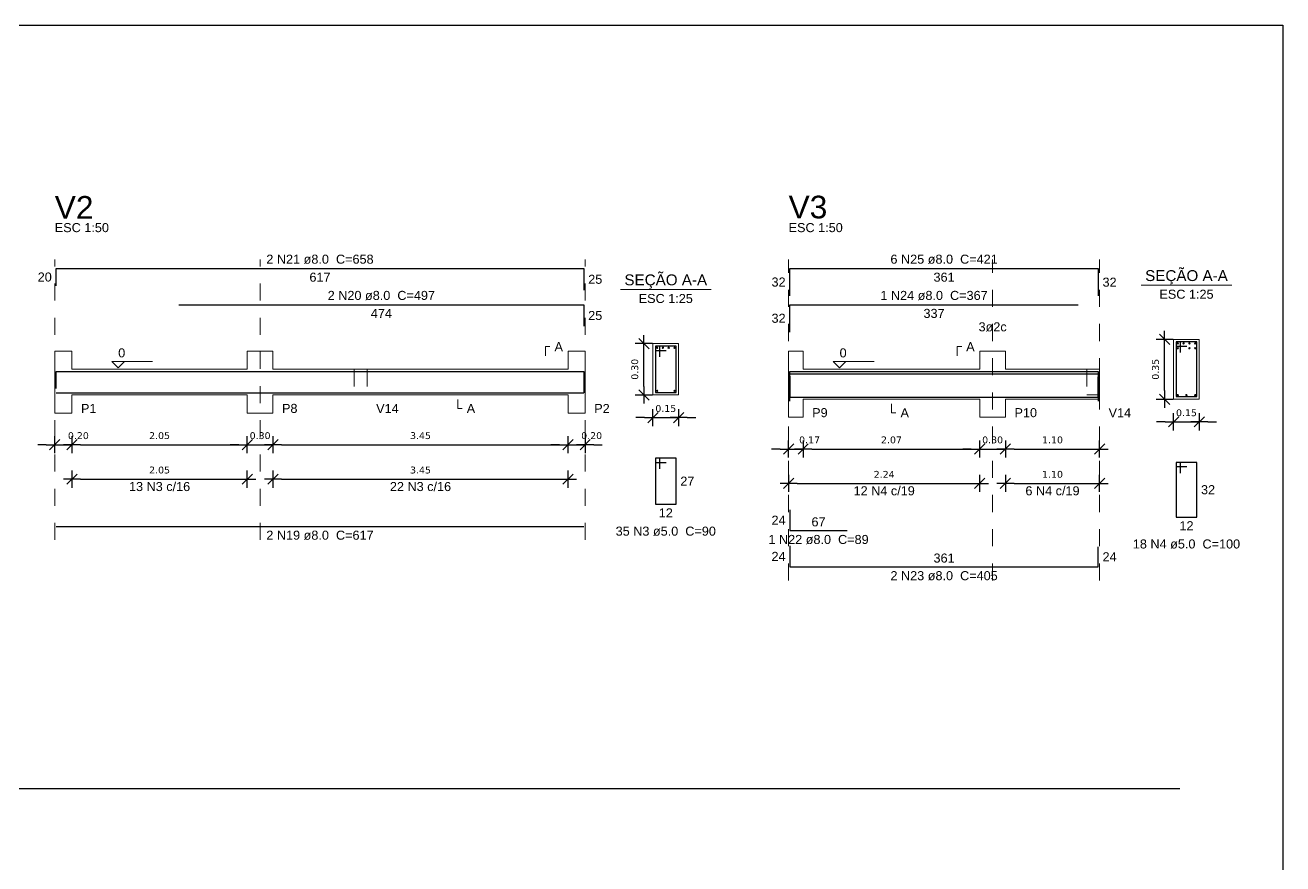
# Model space of a CAD drawing. Extents: x 25 to 1028, y -81 to 176.
# Drawn here: x 801.65 to 809, y 94.13 to 99.03 of the extents above; entities that cross this region are included whole.
import ezdxf

# ---------------------------------------------------------------- set-up
doc = ezdxf.new("R2010")
doc.units = 0
doc.header["$LTSCALE"] = 0.3
doc.header["$PDSIZE"] = 0.1
doc.linetypes.add('DOT2', pattern=[3.175, 0, -3.175])
doc.layers.get('0').update_dxf_attribs({"linetype": 'CONTINUOUS'})
doc.layers.get('Defpoints').update_dxf_attribs({"linetype": 'CONTINUOUS'})
doc.layers.add('ARQ-CTA-1_025', color=1, linetype='CONTINUOUS')
for name, color, linetype, lineweight in [('DT-Barras na forma', 2, 'CONTINUOUS', 30), ('DT-Barras no corte', 5, 'CONTINUOUS', 5), ('DT-Barras rebatidas', 2, 'CONTINUOUS', 30), ('DT-Forma', 5, 'CONTINUOUS', 5), ('DT-Pontilhado', 9, 'DOT2', 5), ('DT-Textos', 7, 'CONTINUOUS', 5), ('DT-Título', 3, 'CONTINUOUS', 20)]:
    doc.layers.add(name, color=color, linetype=linetype, lineweight=lineweight)
doc.layers.add('VPort', color=45, linetype='CONTINUOUS', plot=False)
doc.styles.add('Arial', font='arial.ttf')
doc.styles.add('FNDE Texto Cota 0025', font='verdana.ttf', dxfattribs={"height": 0.04})
doc.dimstyles.new('Copy of FNDE 1-0025', dxfattribs={"dimscale": 5, "dimtxt": 0.04, "dimasz": 0.01, "dimexe": 0.15, "dimexo": 0.15, "dimgap": 0.005, "dimtad": 1, "dimlfac": 2, "dimzin": 1, "dimdsep": 46, "dimtxsty": 'FNDE Texto Cota 0025', "dimblk": 'tic', "dimcen": 0.015, "dimdle": 0.15, "dimse1": 1, "dimse2": 1, "dimclrd": 251, "dimclre": 251, "dimclrt": 256, "dimaunit": 1, "dimadec": 3, "dimazin": 0, "dimtfac": 1, "dimtix": 1, "dimtmove": 2, "dimatfit": 3, "dimfxl": 0.15, "dimtvp": 1, "dimtolj": 1, "dimtzin": 0, "dimarcsym": 0})
doc.dimstyles.new('FNDE 1-0025', dxfattribs={"dimscale": 5, "dimtxt": 0.04, "dimasz": 0.01, "dimexe": 0.15, "dimexo": 0.15, "dimgap": 0.005, "dimtad": 1, "dimzin": 1, "dimdsep": 46, "dimtxsty": 'FNDE Texto Cota 0025', "dimblk": 'tic', "dimcen": 0.015, "dimdle": 0.15, "dimse1": 1, "dimse2": 1, "dimclrd": 251, "dimclre": 251, "dimclrt": 256, "dimaunit": 1, "dimadec": 3, "dimazin": 0, "dimtfac": 1, "dimtix": 1, "dimtmove": 2, "dimatfit": 3, "dimfxl": 0.15, "dimtvp": 1, "dimtolj": 1, "dimtzin": 0, "dimarcsym": 0})

# ---------------------------------------------------------------- blocks, each defined once
blk = doc.blocks.new('tic')
at = {"color": 251}
for p, q in [((-1, 0), (1, 0)), ((0, -1), (0, 1))]:
    blk.add_line(p, q, dxfattribs=at)
blk.add_line((-0.6, -0.6), (0.6, 0.6))
blk = doc.blocks.new('*D325')
at = {"layer": 'ARQ-CTA-1_025', "color": 251, "lineweight": -2}
for p, q in [((801.7691, 96.5782), (801.7191, 96.5782)), ((801.8191, 96.5782), (801.9191, 96.5782)), ((801.9691, 96.5782), (802.0191, 96.5782))]:
    blk.add_line(p, q, dxfattribs=at)
at = {"layer": 'Defpoints', "color": 0}
for p in [(801.8191, 96.7106), (801.9191, 96.7106), (801.9191, 96.5782)]:
    blk.add_point(p, dxfattribs=at)
at = {"layer": 'ARQ-CTA-1_025', "color": 251, "lineweight": -2, "xscale": 0.05, "yscale": 0.05, "zscale": 0.05}
blk.add_blockref('tic', (801.8191, 96.5782), dxfattribs=at)
at = {"layer": 'ARQ-CTA-1_025', "color": 251, "lineweight": -2, "xscale": 0.05, "yscale": 0.05, "zscale": 0.05, "rotation": 180}
blk.add_blockref('tic', (801.9191, 96.5782), dxfattribs=at)
at = {"layer": 'ARQ-CTA-1_025', "insert": (801.9569, 96.6312), "char_height": 0.04, "attachment_point": 5, "style": 'FNDE Texto Cota 0025'}
blk.add_mtext('\\A1;0.20', dxfattribs=at)
blk = doc.blocks.new('*D326')
at = {"layer": 'ARQ-CTA-1_025', "color": 251, "lineweight": -2}
blk.add_line((801.9691, 96.5782), (802.8941, 96.5782), dxfattribs=at)
at = {"layer": 'Defpoints', "color": 0}
for p in [(801.9191, 96.7106), (802.9441, 96.7106), (802.9441, 96.5782)]:
    blk.add_point(p, dxfattribs=at)
at = {"layer": 'ARQ-CTA-1_025', "color": 251, "lineweight": -2, "xscale": 0.05, "yscale": 0.05, "zscale": 0.05, "rotation": 180}
blk.add_blockref('tic', (801.9191, 96.5782), dxfattribs=at)
at = {"layer": 'ARQ-CTA-1_025', "color": 251, "lineweight": -2, "xscale": 0.05, "yscale": 0.05, "zscale": 0.05}
blk.add_blockref('tic', (802.9441, 96.5782), dxfattribs=at)
at = {"layer": 'ARQ-CTA-1_025', "insert": (802.4316, 96.6312), "char_height": 0.04, "attachment_point": 5, "style": 'FNDE Texto Cota 0025'}
blk.add_mtext('\\A1;2.05', dxfattribs=at)
blk = doc.blocks.new('*D327')
at = {"layer": 'ARQ-CTA-1_025', "color": 251, "lineweight": -2}
for p, q in [((802.8941, 96.5782), (802.8441, 96.5782)), ((802.9441, 96.5782), (803.0941, 96.5782)), ((803.1441, 96.5782), (803.1941, 96.5782))]:
    blk.add_line(p, q, dxfattribs=at)
at = {"layer": 'Defpoints', "color": 0}
for p in [(802.9441, 96.7106), (803.0941, 96.7106), (803.0941, 96.5782)]:
    blk.add_point(p, dxfattribs=at)
at = {"layer": 'ARQ-CTA-1_025', "color": 251, "lineweight": -2, "xscale": 0.05, "yscale": 0.05, "zscale": 0.05}
blk.add_blockref('tic', (802.9441, 96.5782), dxfattribs=at)
at = {"layer": 'ARQ-CTA-1_025', "color": 251, "lineweight": -2, "xscale": 0.05, "yscale": 0.05, "zscale": 0.05, "rotation": 180}
blk.add_blockref('tic', (803.0941, 96.5782), dxfattribs=at)
at = {"layer": 'ARQ-CTA-1_025', "insert": (803.0191, 96.6312), "char_height": 0.04, "attachment_point": 5, "style": 'FNDE Texto Cota 0025'}
blk.add_mtext('\\A1;0.30', dxfattribs=at)
blk = doc.blocks.new('*D328')
at = {"layer": 'ARQ-CTA-1_025', "color": 251, "lineweight": -2}
blk.add_line((803.1441, 96.5782), (804.7691, 96.5782), dxfattribs=at)
at = {"layer": 'Defpoints', "color": 0}
for p in [(803.0941, 96.7106), (804.8191, 96.7106), (804.8191, 96.5782)]:
    blk.add_point(p, dxfattribs=at)
at = {"layer": 'ARQ-CTA-1_025', "color": 251, "lineweight": -2, "xscale": 0.05, "yscale": 0.05, "zscale": 0.05, "rotation": 180}
blk.add_blockref('tic', (803.0941, 96.5782), dxfattribs=at)
at = {"layer": 'ARQ-CTA-1_025', "color": 251, "lineweight": -2, "xscale": 0.05, "yscale": 0.05, "zscale": 0.05}
blk.add_blockref('tic', (804.8191, 96.5782), dxfattribs=at)
at = {"layer": 'ARQ-CTA-1_025', "insert": (803.9566, 96.6312), "char_height": 0.04, "attachment_point": 5, "style": 'FNDE Texto Cota 0025'}
blk.add_mtext('\\A1;3.45', dxfattribs=at)
blk = doc.blocks.new('*D329')
at = {"layer": 'ARQ-CTA-1_025', "color": 251, "lineweight": -2}
for p, q in [((804.7691, 96.5782), (804.7191, 96.5782)), ((804.8191, 96.5782), (804.9191, 96.5782)), ((804.9691, 96.5782), (805.0191, 96.5782))]:
    blk.add_line(p, q, dxfattribs=at)
at = {"layer": 'Defpoints', "color": 0}
for p in [(804.8191, 96.7106), (804.9191, 96.7106), (804.9191, 96.5782)]:
    blk.add_point(p, dxfattribs=at)
at = {"layer": 'ARQ-CTA-1_025', "color": 251, "lineweight": -2, "xscale": 0.05, "yscale": 0.05, "zscale": 0.05}
blk.add_blockref('tic', (804.8191, 96.5782), dxfattribs=at)
at = {"layer": 'ARQ-CTA-1_025', "color": 251, "lineweight": -2, "xscale": 0.05, "yscale": 0.05, "zscale": 0.05, "rotation": 180}
blk.add_blockref('tic', (804.9191, 96.5782), dxfattribs=at)
at = {"layer": 'ARQ-CTA-1_025', "insert": (804.9569, 96.6312), "char_height": 0.04, "attachment_point": 5, "style": 'FNDE Texto Cota 0025'}
blk.add_mtext('\\A1;0.20', dxfattribs=at)
blk = doc.blocks.new('*D330')
at = {"layer": 'ARQ-CTA-1_025', "color": 251, "lineweight": -2}
blk.add_line((805.2621, 96.9195), (805.2621, 97.1195), dxfattribs=at)
at = {"layer": 'Defpoints', "color": 0}
for p in [(805.2621, 97.1695), (805.3151, 97.1695), (805.3151, 96.8695)]:
    blk.add_point(p, dxfattribs=at)
at = {"layer": 'ARQ-CTA-1_025', "color": 251, "lineweight": -2, "xscale": 0.05, "yscale": 0.05, "zscale": 0.05}
for p, rotation in [((805.2621, 97.1695), 90), ((805.2621, 96.8695), 270)]:
    blk.add_blockref('tic', p, dxfattribs=dict(at, rotation=rotation))
at = {"layer": 'ARQ-CTA-1_025', "insert": (805.2092, 97.0195), "char_height": 0.04, "attachment_point": 5, "rotation": 90, "style": 'FNDE Texto Cota 0025'}
blk.add_mtext('\\A1;0.30', dxfattribs=at)
blk = doc.blocks.new('*D331')
at = {"layer": 'ARQ-CTA-1_025', "color": 251, "lineweight": -2}
for p, q in [((805.2651, 96.7371), (805.2151, 96.7371)), ((805.3151, 96.7371), (805.4651, 96.7371)), ((805.5151, 96.7371), (805.5651, 96.7371))]:
    blk.add_line(p, q, dxfattribs=at)
at = {"layer": 'Defpoints', "color": 0}
for p in [(805.3151, 96.8695), (805.4651, 96.8695), (805.4651, 96.7371)]:
    blk.add_point(p, dxfattribs=at)
at = {"layer": 'ARQ-CTA-1_025', "color": 251, "lineweight": -2, "xscale": 0.05, "yscale": 0.05, "zscale": 0.05}
blk.add_blockref('tic', (805.3151, 96.7371), dxfattribs=at)
at = {"layer": 'ARQ-CTA-1_025', "color": 251, "lineweight": -2, "xscale": 0.05, "yscale": 0.05, "zscale": 0.05, "rotation": 180}
blk.add_blockref('tic', (805.4651, 96.7371), dxfattribs=at)
at = {"layer": 'ARQ-CTA-1_025', "insert": (805.3901, 96.79), "char_height": 0.04, "attachment_point": 5, "style": 'FNDE Texto Cota 0025'}
blk.add_mtext('\\A1;0.15', dxfattribs=at)
blk = doc.blocks.new('*D332')
at = {"layer": 'ARQ-CTA-1_025', "color": 251, "lineweight": -2}
blk.add_line((801.9691, 96.377), (802.8941, 96.377), dxfattribs=at)
at = {"layer": 'Defpoints', "color": 0}
for p in [(801.9191, 96.5094), (802.9441, 96.5094), (802.9441, 96.377)]:
    blk.add_point(p, dxfattribs=at)
at = {"layer": 'ARQ-CTA-1_025', "color": 251, "lineweight": -2, "xscale": 0.05, "yscale": 0.05, "zscale": 0.05, "rotation": 180}
blk.add_blockref('tic', (801.9191, 96.377), dxfattribs=at)
at = {"layer": 'ARQ-CTA-1_025', "color": 251, "lineweight": -2, "xscale": 0.05, "yscale": 0.05, "zscale": 0.05}
blk.add_blockref('tic', (802.9441, 96.377), dxfattribs=at)
at = {"layer": 'ARQ-CTA-1_025', "insert": (802.4316, 96.43), "char_height": 0.04, "attachment_point": 5, "style": 'FNDE Texto Cota 0025'}
blk.add_mtext('\\A1;2.05', dxfattribs=at)
blk = doc.blocks.new('*D333')
at = {"layer": 'ARQ-CTA-1_025', "color": 251, "lineweight": -2}
blk.add_line((803.1441, 96.377), (804.7691, 96.377), dxfattribs=at)
at = {"layer": 'Defpoints', "color": 0}
for p in [(803.0941, 96.5094), (804.8191, 96.5094), (804.8191, 96.377)]:
    blk.add_point(p, dxfattribs=at)
at = {"layer": 'ARQ-CTA-1_025', "color": 251, "lineweight": -2, "xscale": 0.05, "yscale": 0.05, "zscale": 0.05, "rotation": 180}
blk.add_blockref('tic', (803.0941, 96.377), dxfattribs=at)
at = {"layer": 'ARQ-CTA-1_025', "color": 251, "lineweight": -2, "xscale": 0.05, "yscale": 0.05, "zscale": 0.05}
blk.add_blockref('tic', (804.8191, 96.377), dxfattribs=at)
at = {"layer": 'ARQ-CTA-1_025', "insert": (803.9566, 96.43), "char_height": 0.04, "attachment_point": 5, "style": 'FNDE Texto Cota 0025'}
blk.add_mtext('\\A1;3.45', dxfattribs=at)
blk = doc.blocks.new('*D334')
at = {"layer": 'ARQ-CTA-1_025', "color": 251, "lineweight": -2}
for p, q in [((806.0579, 96.5532), (806.0079, 96.5532)), ((806.1079, 96.5532), (806.1929, 96.5532)), ((806.2429, 96.5532), (806.2929, 96.5532))]:
    blk.add_line(p, q, dxfattribs=at)
at = {"layer": 'Defpoints', "color": 0}
for p in [(806.1079, 96.6856), (806.1929, 96.6856), (806.1929, 96.5532)]:
    blk.add_point(p, dxfattribs=at)
at = {"layer": 'ARQ-CTA-1_025', "color": 251, "lineweight": -2, "xscale": 0.05, "yscale": 0.05, "zscale": 0.05}
blk.add_blockref('tic', (806.1079, 96.5532), dxfattribs=at)
at = {"layer": 'ARQ-CTA-1_025', "color": 251, "lineweight": -2, "xscale": 0.05, "yscale": 0.05, "zscale": 0.05, "rotation": 180}
blk.add_blockref('tic', (806.1929, 96.5532), dxfattribs=at)
at = {"layer": 'ARQ-CTA-1_025', "insert": (806.2306, 96.6062), "char_height": 0.04, "attachment_point": 5, "style": 'FNDE Texto Cota 0025'}
blk.add_mtext('\\A1;0.17', dxfattribs=at)
blk = doc.blocks.new('*D335')
at = {"layer": 'ARQ-CTA-1_025', "color": 251, "lineweight": -2}
blk.add_line((806.2429, 96.5532), (807.1754, 96.5532), dxfattribs=at)
at = {"layer": 'Defpoints', "color": 0}
for p in [(806.1929, 96.6856), (807.2254, 96.6856), (807.2254, 96.5532)]:
    blk.add_point(p, dxfattribs=at)
at = {"layer": 'ARQ-CTA-1_025', "color": 251, "lineweight": -2, "xscale": 0.05, "yscale": 0.05, "zscale": 0.05, "rotation": 180}
blk.add_blockref('tic', (806.1929, 96.5532), dxfattribs=at)
at = {"layer": 'ARQ-CTA-1_025', "color": 251, "lineweight": -2, "xscale": 0.05, "yscale": 0.05, "zscale": 0.05}
blk.add_blockref('tic', (807.2254, 96.5532), dxfattribs=at)
at = {"layer": 'ARQ-CTA-1_025', "insert": (806.7091, 96.6062), "char_height": 0.04, "attachment_point": 5, "style": 'FNDE Texto Cota 0025'}
blk.add_mtext('\\A1;2.07', dxfattribs=at)
blk = doc.blocks.new('*D336')
at = {"layer": 'ARQ-CTA-1_025', "color": 251, "lineweight": -2}
for p, q in [((807.1754, 96.5532), (807.1254, 96.5532)), ((807.2254, 96.5532), (807.3754, 96.5532)), ((807.4254, 96.5532), (807.4754, 96.5532))]:
    blk.add_line(p, q, dxfattribs=at)
at = {"layer": 'Defpoints', "color": 0}
for p in [(807.2254, 96.6856), (807.3754, 96.6856), (807.3754, 96.5532)]:
    blk.add_point(p, dxfattribs=at)
at = {"layer": 'ARQ-CTA-1_025', "color": 251, "lineweight": -2, "xscale": 0.05, "yscale": 0.05, "zscale": 0.05}
blk.add_blockref('tic', (807.2254, 96.5532), dxfattribs=at)
at = {"layer": 'ARQ-CTA-1_025', "color": 251, "lineweight": -2, "xscale": 0.05, "yscale": 0.05, "zscale": 0.05, "rotation": 180}
blk.add_blockref('tic', (807.3754, 96.5532), dxfattribs=at)
at = {"layer": 'ARQ-CTA-1_025', "insert": (807.3004, 96.6062), "char_height": 0.04, "attachment_point": 5, "style": 'FNDE Texto Cota 0025'}
blk.add_mtext('\\A1;0.30', dxfattribs=at)
blk = doc.blocks.new('*D337')
at = {"layer": 'ARQ-CTA-1_025', "color": 251, "lineweight": -2}
blk.add_line((807.4254, 96.5532), (807.8754, 96.5532), dxfattribs=at)
at = {"layer": 'Defpoints', "color": 0}
for p in [(807.3754, 96.6856), (807.9254, 96.6856), (807.9254, 96.5532)]:
    blk.add_point(p, dxfattribs=at)
at = {"layer": 'ARQ-CTA-1_025', "color": 251, "lineweight": -2, "xscale": 0.05, "yscale": 0.05, "zscale": 0.05, "rotation": 180}
blk.add_blockref('tic', (807.3754, 96.5532), dxfattribs=at)
at = {"layer": 'ARQ-CTA-1_025', "color": 251, "lineweight": -2, "xscale": 0.05, "yscale": 0.05, "zscale": 0.05}
blk.add_blockref('tic', (807.9254, 96.5532), dxfattribs=at)
at = {"layer": 'ARQ-CTA-1_025', "insert": (807.6504, 96.6062), "char_height": 0.04, "attachment_point": 5, "style": 'FNDE Texto Cota 0025'}
blk.add_mtext('\\A1;1.10', dxfattribs=at)
blk = doc.blocks.new('*D338')
at = {"layer": 'ARQ-CTA-1_025', "color": 251, "lineweight": -2}
blk.add_line((808.3054, 96.8945), (808.3054, 97.1445), dxfattribs=at)
at = {"layer": 'Defpoints', "color": 0}
for p in [(808.3054, 97.1945), (808.3584, 97.1945), (808.3584, 96.8445)]:
    blk.add_point(p, dxfattribs=at)
at = {"layer": 'ARQ-CTA-1_025', "color": 251, "lineweight": -2, "xscale": 0.05, "yscale": 0.05, "zscale": 0.05}
for p, rotation in [((808.3054, 97.1945), 90), ((808.3054, 96.8445), 270)]:
    blk.add_blockref('tic', p, dxfattribs=dict(at, rotation=rotation))
at = {"layer": 'ARQ-CTA-1_025', "insert": (808.2525, 97.0195), "char_height": 0.04, "attachment_point": 5, "rotation": 90, "style": 'FNDE Texto Cota 0025'}
blk.add_mtext('\\A1;0.35', dxfattribs=at)
blk = doc.blocks.new('*D339')
at = {"layer": 'ARQ-CTA-1_025', "color": 251, "lineweight": -2}
for p, q in [((808.3084, 96.7121), (808.2584, 96.7121)), ((808.3584, 96.7121), (808.5084, 96.7121)), ((808.5584, 96.7121), (808.6084, 96.7121))]:
    blk.add_line(p, q, dxfattribs=at)
at = {"layer": 'Defpoints', "color": 0}
for p in [(808.3584, 96.8445), (808.5084, 96.8445), (808.5084, 96.7121)]:
    blk.add_point(p, dxfattribs=at)
at = {"layer": 'ARQ-CTA-1_025', "color": 251, "lineweight": -2, "xscale": 0.05, "yscale": 0.05, "zscale": 0.05}
blk.add_blockref('tic', (808.3584, 96.7121), dxfattribs=at)
at = {"layer": 'ARQ-CTA-1_025', "color": 251, "lineweight": -2, "xscale": 0.05, "yscale": 0.05, "zscale": 0.05, "rotation": 180}
blk.add_blockref('tic', (808.5084, 96.7121), dxfattribs=at)
at = {"layer": 'ARQ-CTA-1_025', "insert": (808.4334, 96.765), "char_height": 0.04, "attachment_point": 5, "style": 'FNDE Texto Cota 0025'}
blk.add_mtext('\\A1;0.15', dxfattribs=at)
blk = doc.blocks.new('*D340')
at = {"layer": 'ARQ-CTA-1_025', "color": 251, "lineweight": -2}
blk.add_line((806.1579, 96.352), (807.1754, 96.352), dxfattribs=at)
at = {"layer": 'Defpoints', "color": 0}
for p in [(806.1079, 96.4844), (807.2254, 96.4844), (807.2254, 96.352)]:
    blk.add_point(p, dxfattribs=at)
at = {"layer": 'ARQ-CTA-1_025', "color": 251, "lineweight": -2, "xscale": 0.05, "yscale": 0.05, "zscale": 0.05, "rotation": 180}
blk.add_blockref('tic', (806.1079, 96.352), dxfattribs=at)
at = {"layer": 'ARQ-CTA-1_025', "color": 251, "lineweight": -2, "xscale": 0.05, "yscale": 0.05, "zscale": 0.05}
blk.add_blockref('tic', (807.2254, 96.352), dxfattribs=at)
at = {"layer": 'ARQ-CTA-1_025', "insert": (806.6666, 96.405), "char_height": 0.04, "attachment_point": 5, "style": 'FNDE Texto Cota 0025'}
blk.add_mtext('\\A1;2.24', dxfattribs=at)
blk = doc.blocks.new('*D341')
at = {"layer": 'ARQ-CTA-1_025', "color": 251, "lineweight": -2}
blk.add_line((807.4254, 96.352), (807.8754, 96.352), dxfattribs=at)
at = {"layer": 'Defpoints', "color": 0}
for p in [(807.3754, 96.4844), (807.9254, 96.4844), (807.9254, 96.352)]:
    blk.add_point(p, dxfattribs=at)
at = {"layer": 'ARQ-CTA-1_025', "color": 251, "lineweight": -2, "xscale": 0.05, "yscale": 0.05, "zscale": 0.05, "rotation": 180}
blk.add_blockref('tic', (807.3754, 96.352), dxfattribs=at)
at = {"layer": 'ARQ-CTA-1_025', "color": 251, "lineweight": -2, "xscale": 0.05, "yscale": 0.05, "zscale": 0.05}
blk.add_blockref('tic', (807.9254, 96.352), dxfattribs=at)
at = {"layer": 'ARQ-CTA-1_025', "insert": (807.6504, 96.405), "char_height": 0.04, "attachment_point": 5, "style": 'FNDE Texto Cota 0025'}
blk.add_mtext('\\A1;1.10', dxfattribs=at)

msp = doc.modelspace()

# ---------------------------------------------------------------- linework, layer by layer
at = {"layer": 'DT-Barras na forma'}
for p, q in [((808.39838451, 97.17945784), (808.37338451, 97.17945783)), ((808.37338451, 97.17945783), (808.37338452, 96.85945783)), ((808.49338462, 97.17945783), (808.37338462, 97.17945779)), ((808.37338462, 97.17945779), (808.37338462, 97.15445779)), ((808.39838449, 97.11695784), (808.39838451, 97.17945784)), ((808.49338452, 96.85945783), (808.49338462, 97.17945783)), ((805.35508451, 97.15445784), (805.33008451, 97.15445783)), ((805.33008451, 97.15445783), (805.33008452, 96.88445783)), ((805.4500846, 97.15445783), (805.3300846, 97.15445779)), ((805.3300846, 97.15445779), (805.33008461, 97.12945779)), ((805.33008461, 97.12945779), (805.39258461, 97.12945779)), ((805.35508449, 97.09195784), (805.35508451, 97.15445784)), ((805.45008452, 96.88445783), (805.4500846, 97.15445783)), ((808.37338462, 97.15445779), (808.43588462, 97.15445779)), ((805.33008452, 96.88445783), (805.45008452, 96.88445783)), ((808.37338452, 96.85945783), (808.49338452, 96.85945783))]:
    msp.add_line(p, q, dxfattribs=at)
for points in [[(801.82662449, 96.90629009), (801.82662449, 97.00745784), (804.91162449, 97.00745784), (804.91162449, 96.88130959)], [(802.54412449, 97.00745784), (804.91162449, 97.00745784), (804.91162449, 96.88130959)], [(806.11535949, 96.84745784), (806.11535949, 97.00745784), (807.91785949, 97.00745784), (807.91785949, 96.84745784)], [(806.11535949, 96.83345784), (806.11535949, 96.99345784), (807.80035949, 96.99345784)], [(806.11535949, 96.83345784), (806.11535949, 96.99345784), (807.91785949, 96.99345784), (807.91785949, 96.83345784)], [(806.11535949, 96.97892309), (806.11535949, 96.85645784), (806.45035949, 96.85645784)], [(806.11535949, 96.97892309), (806.11535949, 96.85645784), (807.91785949, 96.85645784), (807.91785949, 96.97448684)], [(801.82662449, 96.88145784), (804.91162449, 96.88145784)]]:
    msp.add_lwpolyline(points, dxfattribs=at)
at = {"layer": 'DT-Barras no corte'}
for centre in [(805.33908449, 97.14545784), (805.37308449, 97.14545784), (805.40708449, 97.14545784), (805.44108449, 97.14545784), (808.38238449, 97.17045784), (808.38238449, 97.14245784), (808.41638449, 97.17045784), (808.45038449, 97.17045784), (808.45038449, 97.14245784), (808.48438449, 97.17045784), (808.48438449, 97.14245784), (805.33908449, 96.89345784), (805.44108449, 96.89345784), (808.38238449, 96.86845784), (808.43338449, 96.86845784), (808.48438449, 96.86845784)]:
    msp.add_circle(centre, 0.004, dxfattribs=at)
at = {"layer": 'DT-Barras rebatidas'}
for p, q in [((801.82662449, 97.50784009), (801.82662452, 97.60900789)), ((801.82662452, 97.60900789), (804.91162452, 97.60900789)), ((804.91162452, 97.60900789), (804.91162453, 97.48285975)), ((806.11535949, 97.44900784), (806.11535954, 97.60900784)), ((806.11535954, 97.60900784), (807.91785954, 97.60900784)), ((807.91785954, 97.60900784), (807.91785955, 97.44900784)), ((802.54412449, 97.39720784), (804.91162449, 97.39720784)), ((804.91162449, 97.39720784), (804.91162449, 97.2710597)), ((806.11535949, 97.23720784), (806.11535954, 97.39720784)), ((806.11535954, 97.39720784), (807.80035954, 97.39720784)), ((805.35508451, 96.50028284), (805.33008451, 96.50028283)), ((805.33008451, 96.50028283), (805.33008452, 96.23028283)), ((805.4500846, 96.50028283), (805.3300846, 96.50028279)), ((805.3300846, 96.50028279), (805.33008461, 96.47528279)), ((805.33008461, 96.47528279), (805.39258461, 96.47528279)), ((805.35508449, 96.43778284), (805.35508451, 96.50028284)), ((805.45008452, 96.23028283), (805.4500846, 96.50028283)), ((808.39838451, 96.47528284), (808.37338451, 96.47528283)), ((808.37338451, 96.47528283), (808.37338452, 96.15528283)), ((808.49338462, 96.47528283), (808.37338462, 96.47528279)), ((808.37338462, 96.47528279), (808.37338462, 96.45028279)), ((808.37338462, 96.45028279), (808.43588462, 96.45028279)), ((808.39838449, 96.41278284), (808.39838451, 96.47528284)), ((808.49338452, 96.15528283), (808.49338462, 96.47528283)), ((805.33008452, 96.23028283), (805.45008452, 96.23028283)), ((806.11535949, 96.19821309), (806.11535949, 96.07574785)), ((808.37338452, 96.15528283), (808.49338452, 96.15528283)), ((801.82662449, 96.10074784), (804.91162449, 96.10074784)), ((806.11535949, 96.07574785), (806.45035949, 96.07574785)), ((806.11535949, 95.98641309), (806.11535949, 95.86394785)), ((807.91785949, 95.86394785), (807.91785953, 95.98197695)), ((806.11535949, 95.86394785), (807.91785949, 95.86394785))]:
    msp.add_line(p, q, dxfattribs=at)
at = {"layer": 'DT-Forma'}
for p, q in [((808.50838449, 97.19445784), (808.35838449, 97.19445784)), ((808.35838449, 97.19445784), (808.35838449, 96.84445784)), ((808.50838449, 96.84445784), (808.50838449, 97.19445784)), ((801.81912449, 97.01945784), (801.81912449, 97.12535784)), ((801.81912449, 97.12535784), (801.91912449, 97.12535784)), ((801.91912449, 97.12535784), (801.91912449, 97.01945784)), ((802.94412449, 97.01945784), (802.94412449, 97.12535784)), ((802.94412449, 97.12535784), (803.09412449, 97.12535784)), ((803.09412449, 97.12535784), (803.09412449, 97.01945784)), ((804.81912449, 97.01945784), (804.81912449, 97.12535784)), ((804.81912449, 97.12535784), (804.91912449, 97.12535784)), ((804.91912449, 97.12535784), (804.91912449, 97.01945784)), ((805.46508449, 97.16945784), (805.31508449, 97.16945784)), ((805.31508449, 97.16945784), (805.31508449, 96.86945784)), ((805.46508449, 96.86945784), (805.46508449, 97.16945784)), ((806.10785949, 97.01945784), (806.10785949, 97.12535784)), ((806.10785949, 97.12535784), (806.19285949, 97.12535784)), ((806.19285949, 97.12535784), (806.19285949, 97.01945784)), ((807.22535949, 97.01945784), (807.22535949, 97.12535784)), ((807.22535949, 97.12535784), (807.37535949, 97.12535784)), ((807.37535949, 97.12535784), (807.37535949, 97.01945784)), ((801.91912449, 97.01945784), (802.94412449, 97.01945784)), ((803.09412449, 97.01945784), (803.56937449, 97.01945784)), ((803.56937449, 97.01945784), (803.64437449, 97.01945784)), ((803.64437449, 97.01945784), (804.81912449, 97.01945784)), ((806.19285949, 97.01945784), (807.22535949, 97.01945784)), ((807.37535949, 97.01945784), (807.85035949, 97.01945784)), ((807.85035949, 97.01945784), (807.92535949, 97.01945784)), ((801.81912449, 96.86945784), (801.81912449, 96.76355784)), ((801.91912449, 96.76355784), (801.91912449, 96.86945784)), ((801.91912449, 96.86945784), (802.94412449, 96.86945784)), ((802.94412449, 96.86945784), (802.94412449, 96.76355784)), ((803.09412449, 96.76355784), (803.09412449, 96.86945784)), ((803.09412449, 96.86945784), (803.56937449, 96.86945784)), ((803.56937449, 96.86945784), (803.64437449, 96.86945784)), ((803.64437449, 96.86945784), (804.81912449, 96.86945784)), ((804.81912449, 96.86945784), (804.81912449, 96.76355784)), ((804.91912449, 96.76355784), (804.91912449, 96.86945784)), ((805.31508449, 96.86945784), (805.46508449, 96.86945784)), ((806.10785949, 96.84445784), (806.10785949, 96.73855784)), ((806.19285949, 96.73855784), (806.19285949, 96.84445784)), ((806.19285949, 96.84445784), (807.22535949, 96.84445784)), ((807.22535949, 96.84445784), (807.22535949, 96.73855784)), ((807.37535949, 96.73855784), (807.37535949, 96.84445784)), ((807.37535949, 96.84445784), (807.85035949, 96.84445784)), ((807.85035949, 96.84445784), (807.92535949, 96.84445784)), ((808.35838449, 96.84445784), (808.50838449, 96.84445784)), ((801.81912449, 96.76355784), (801.91912449, 96.76355784)), ((802.94412449, 96.76355784), (803.09412449, 96.76355784)), ((804.81912449, 96.76355784), (804.91912449, 96.76355784)), ((806.10785949, 96.73855784), (806.19285949, 96.73855784)), ((807.22535949, 96.73855784), (807.37535949, 96.73855784))]:
    msp.add_line(p, q, dxfattribs=at)
at = {"layer": 'DT-Forma', "linetype": 'Continuous'}
for p, q in [((801.81912449, 96.86945784), (801.81912449, 97.01945784)), ((804.91912449, 97.01945784), (804.91912449, 96.86945784)), ((806.10785949, 96.84445784), (806.10785949, 97.01945784)), ((807.92535949, 97.01945784), (807.92535949, 96.84445784))]:
    msp.add_line(p, q, dxfattribs=at)
at = {"layer": 'DT-Pontilhado', "ltscale": 0.05}
for p, q in [((801.81912449, 96.02132284), (801.81912449, 97.66195784)), ((803.01912449, 96.02132284), (803.01912449, 97.66195784)), ((804.91912449, 96.02132284), (804.91912449, 97.66195784)), ((806.10785949, 95.78452284), (806.10785949, 97.66195784)), ((807.30035949, 95.78452284), (807.30035949, 97.66195784)), ((807.92535949, 95.78452284), (807.92535949, 97.66195784)), ((803.56937449, 97.01945784), (803.56937449, 96.86945784)), ((803.64437449, 97.01945784), (803.64437449, 96.86945784)), ((807.85035949, 97.01945784), (807.85035949, 96.86945784)), ((807.85035949, 96.86945784), (807.92535949, 96.86945784))]:
    msp.add_line(p, q, dxfattribs=at)
at = {"layer": 'DT-Textos'}
for p, q in [((805.12533449, 97.48568284), (805.65483449, 97.48568284)), ((808.16863449, 97.51068284), (808.69813449, 97.51068284))]:
    msp.add_line(p, q, dxfattribs=at)
for points in [[(804.68674949, 97.09888284), (804.68674949, 97.15183284), (804.71322449, 97.15183284)], [(807.09298449, 97.09888284), (807.09298449, 97.15183284), (807.11945949, 97.15183284)], [(802.22662449, 97.06446534), (802.18955949, 97.02740034), (802.15249449, 97.06446534), (802.39076949, 97.06446534)], [(806.44310949, 97.06446534), (806.40604449, 97.02740034), (806.36897949, 97.06446534), (806.60725449, 97.06446534)], [(804.17387449, 96.84298284), (804.17387449, 96.79003284), (804.20034949, 96.79003284)], [(806.70910949, 96.81798284), (806.70910949, 96.76503284), (806.73558449, 96.76503284)]]:
    msp.add_lwpolyline(points, dxfattribs=at)
at = {"layer": 'VPort'}
msp.add_line((785.41814783, 94.56778561), (808.39403068, 94.56778561), dxfattribs=at)
msp.add_lwpolyline([(784.80967722, 99.0321916), (808.9966287, 99.0321916), (808.9966287, 78.8330864), (784.80967722, 78.8330864)], close=True, dxfattribs=at)

# ---------------------------------------------------------------- texts
at = {"layer": 'DT-Barras rebatidas', "color": 7, "char_height": 0.05295, "line_spacing_factor": 0.9, "style": 'Arial'}
for s, insert, width, attachment_point in [('2 N21 ø8.0  C=658', (803.36901949, 97.63558134), 1.08018, 8), ('6 N25 ø8.0  C=421', (807.01670949, 97.63558134), 1.08018, 8), ('20', (801.80163134, 97.53194899), 0.22708, 9), ('617', (803.36912452, 97.58468439), 0.29062, 2), ('25', (804.93662412, 97.57240882), 0.22708, 1), ('32', (806.09036634, 97.50253284), 0.22708, 9), ('361', (807.01660954, 97.58468434), 0.29062, 2), ('32', (807.94285914, 97.55548284), 0.22708, 1), ('2 N20 ø8.0  C=497', (803.72776949, 97.42358134), 1.08018, 8), ('1 N24 ø8.0  C=367', (806.95795949, 97.42358134), 1.08018, 8), ('474', (803.72787449, 97.37288434), 0.29062, 2), ('25', (804.93662409, 97.36060877), 0.22708, 1), ('32', (806.09036627, 97.29073284), 0.22708, 9), ('337', (806.95785954, 97.37288434), 0.29062, 2), ('27', (805.475091, 96.39175783), 0.22708, 1), ('13 N3 c/16', (802.43162449, 96.30659934), 0.6354, 8), ('22 N3 c/16', (803.95662449, 96.30659934), 0.6354, 8), ('12 N4 c/19', (806.66660949, 96.28159934), 0.6354, 8), ('6 N4 c/19', (807.65035949, 96.28159934), 0.57186, 8), ('32', (808.51839099, 96.34175783), 0.22708, 1), ('12', (805.39008452, 96.20595933), 0.22708, 2), ('24', (806.09035911, 96.11050547), 0.22708, 9), ('67', (806.28285949, 96.10007135), 0.22708, 8), ('2 N19 ø8.0  C=617', (803.36901949, 96.02133134), 1.08018, 8), ('35 N3 ø5.0  C=90', (805.39001949, 96.04508134), 1.01664, 8), ('12', (808.43338452, 96.13095933), 0.22708, 2), ('1 N22 ø8.0  C=89', (806.28295949, 95.99633134), 1.01664, 8), ('18 N4 ø5.0  C=100', (808.43345949, 95.97008134), 1.08018, 8), ('24', (806.09035911, 95.89870547), 0.22708, 9), ('361', (807.01660949, 95.88827135), 0.29062, 8), ('24', (807.94286581, 95.9494374), 0.22708, 1), ('2 N23 ø8.0  C=405', (807.01670949, 95.78458134), 1.08018, 8)]:
    msp.add_mtext(s, dxfattribs=dict(at, insert=insert, width=width, attachment_point=attachment_point))
at = {"layer": 'DT-Textos', "line_spacing_factor": 0.798, "style": 'Arial'}
for s, insert, char_height, width, attachment_point in [('ESC 1:50', (801.81901949, 97.82083134), 0.05295, 0.50832, 7), ('ESC 1:50', (806.10795949, 97.82083134), 0.05295, 0.50832, 7), ('SEÇÃO A-A', (805.39001949, 97.49110784), 0.06354, 0.686232, 8), ('SEÇÃO A-A', (808.43345949, 97.51610784), 0.06354, 0.686232, 8), ('ESC 1:25', (808.43345949, 97.43133134), 0.05295, 0.50832, 8), ('ESC 1:25', (805.39001949, 97.40633134), 0.05295, 0.50832, 8), ('3ø2c ', (807.30045949, 97.23983134), 0.05295, 0.3177, 8), ('A', (804.73976949, 97.12533134), 0.05295, 0.06354, 7), ('A', (807.14595949, 97.12533134), 0.05295, 0.06354, 7), ('0', (802.18951949, 97.08833134), 0.05295, 0.06354, 7), ('0', (806.40595949, 97.08833134), 0.05295, 0.06354, 7), ('P1', (801.97201949, 96.76358134), 0.05295, 0.12708, 7), ('P8', (803.14701949, 96.76358134), 0.05295, 0.12708, 7), ('V14', (803.69726949, 96.76358134), 0.05295, 0.19062, 7), ('A', (804.22676949, 96.76358134), 0.05295, 0.06354, 7), ('P2', (804.97201949, 96.76358134), 0.05295, 0.12708, 7), ('P9', (806.24570949, 96.73858134), 0.05295, 0.12708, 7), ('A', (806.76195949, 96.73858134), 0.05295, 0.06354, 7), ('P10', (807.42820949, 96.73858134), 0.05295, 0.19062, 7), ('V14', (807.97820949, 96.73858134), 0.05295, 0.19062, 7)]:
    msp.add_mtext(s, dxfattribs=dict(at, insert=insert, char_height=char_height, width=width, attachment_point=attachment_point))
at = {"layer": 'DT-Título', "char_height": 0.132375, "width": 0.3177, "attachment_point": 7, "line_spacing_factor": 0.798, "style": 'Arial'}
for s, insert in [('V2', (801.81901949, 97.90029159)), ('V3', (806.10795949, 97.90029159))]:
    msp.add_mtext(s, dxfattribs=dict(at, insert=insert))

# ---------------------------------------------------------------- dimensions: what is measured, and where the dimension line sits
at = {"layer": 'ARQ-CTA-1_025'}
for base, p1, p2, picture, middle in [((805.26213449, 97.16945784), (805.31508449, 96.86945784), (805.31508449, 97.16945784), '*D330', (805.20918449, 97.01945784)), ((808.30543449, 97.19445784), (808.35838449, 96.84445784), (808.35838449, 97.19445784), '*D338', (808.25248449, 97.01945784))]:
    dim = msp.add_linear_dim(base=base, p1=p1, p2=p2, angle=90, dimstyle='FNDE 1-0025', dxfattribs=at)
    dim.commit()
    dim.dimension.update_dxf_attribs({"geometry": picture, "text_midpoint": middle, "dimtype": 160})
for base, p1, p2, dimstyle, picture, middle in [((805.46508449, 96.73708284), (805.31508449, 96.86945784), (805.46508449, 96.86945784), 'FNDE 1-0025', '*D331', (805.39008449, 96.79003284)), ((808.50838449, 96.71208284), (808.35838449, 96.84445784), (808.50838449, 96.84445784), 'FNDE 1-0025', '*D339', (808.43338449, 96.76503284)), ((801.91912449, 96.57823284), (801.81912449, 96.71060784), (801.91912449, 96.71060784), 'Copy of FNDE 1-0025', '*D325', (801.95689299, 96.63118284)), ((802.94412449, 96.57823284), (801.91912449, 96.71060784), (802.94412449, 96.71060784), 'Copy of FNDE 1-0025', '*D326', (802.43162449, 96.63118284)), ((803.09412449, 96.57823284), (802.94412449, 96.71060784), (803.09412449, 96.71060784), 'Copy of FNDE 1-0025', '*D327', (803.01912449, 96.63118284)), ((804.81912449, 96.57823284), (803.09412449, 96.71060784), (804.81912449, 96.71060784), 'Copy of FNDE 1-0025', '*D328', (803.95662449, 96.63118284)), ((804.91912449, 96.57823284), (804.81912449, 96.71060784), (804.91912449, 96.71060784), 'Copy of FNDE 1-0025', '*D329', (804.95689299, 96.63118284)), ((806.19285949, 96.55323284), (806.10785949, 96.68560784), (806.19285949, 96.68560784), 'Copy of FNDE 1-0025', '*D334', (806.23062799, 96.60618284)), ((807.2253594909, 96.5532328416), (806.1928594909, 96.6856078416), (807.2253594909, 96.6856078416), 'Copy of FNDE 1-0025', '*D335', (806.7091094909, 96.6061828416)), ((807.37535949, 96.55323284), (807.22535949, 96.68560784), (807.37535949, 96.68560784), 'Copy of FNDE 1-0025', '*D336', (807.30035949, 96.60618284)), ((807.92535949, 96.55323284), (807.37535949, 96.68560784), (807.92535949, 96.68560784), 'Copy of FNDE 1-0025', '*D337', (807.65035949, 96.60618284)), ((802.94412449, 96.37702284), (801.91912449, 96.50939784), (802.94412449, 96.50939784), 'Copy of FNDE 1-0025', '*D332', (802.43162449, 96.42997284)), ((804.81912449, 96.37702284), (803.09412449, 96.50939784), (804.81912449, 96.50939784), 'Copy of FNDE 1-0025', '*D333', (803.95662449, 96.42997284)), ((807.2253594909, 96.3520228416), (806.1078594909, 96.4843978416), (807.2253594909, 96.4843978416), 'Copy of FNDE 1-0025', '*D340', (806.6666094909, 96.4049728416)), ((807.92535949, 96.35202284), (807.37535949, 96.48439784), (807.92535949, 96.48439784), 'Copy of FNDE 1-0025', '*D341', (807.65035949, 96.40497284))]:
    dim = msp.add_linear_dim(base=base, p1=p1, p2=p2, dimstyle=dimstyle, dxfattribs=at)
    dim.commit()
    dim.dimension.update_dxf_attribs({"geometry": picture, "text_midpoint": middle, "dimtype": 160})

doc.saveas('drawing.dxf')
